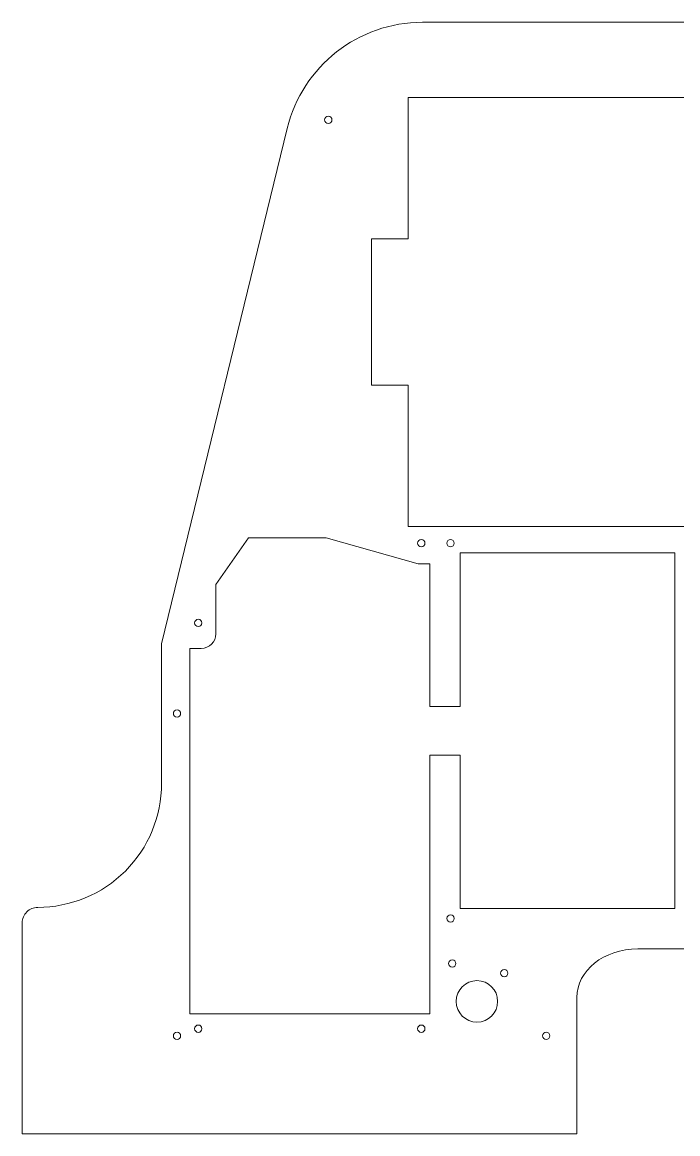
# Model space of a CAD drawing. Header units: millimetres. Extents: x -836 to 1139, y -247 to 439.
# Drawn here: x -836.1 to -567.1, y -246.6 to 209.2 of the extents above; entities that cross this region are included whole.
import ezdxf

# ---------------------------------------------------------------- set-up
doc = ezdxf.new("R2010")
doc.units = ezdxf.units.MM
doc.header["$MEASUREMENT"] = 0
doc.layers.add('Layer 1', color=7, linetype='Continuous')

msp = doc.modelspace()

# ---------------------------------------------------------------- linework, layer by layer
at = {"layer": 'Layer 1', "color": 250, "lineweight": 9}
msp.add_open_spline([(-836.0847, -246.6157), (-836.0847, -246.6157), (-608.5757, -246.6026), (-608.5757, -246.6026), (-608.5757, -246.6026), (-608.5757, -246.6026), (-608.5757, -190.7833), (-608.5757, -190.7833), (-608.5757, -190.7833), (-608.5757, -179.7376), (-597.3828, -170.7833), (-583.5757, -170.7833), (-583.5757, -170.7833), (-583.5757, -170.7833), (-460.6791, -170.7833), (-460.6791, -170.7833), (-460.6791, -170.7833), (-447.3253, -170.7833), (-436.4175, -179.1595), (-435.7157, -189.7026), (-435.7157, -189.7026), (-435.7157, -189.7026), (-435.6791, -189.7303), (-435.6791, -189.7303), (-435.6791, -189.7303), (-435.6791, -189.7303), (-273.1275, -189.7303), (-273.1275, -189.7303), (-273.1275, -189.7303), (-272.443, -179.1741), (-261.5275, -170.7833), (-248.1619, -170.7833), (-248.1619, -170.7833), (-248.1619, -170.7833), (-126.8772, -170.8092), (-126.8772, -170.8092), (-126.8772, -170.8092), (-126.4521, -170.792), (-126.0242, -170.7833), (-125.5937, -170.7833), (-125.5937, -170.7833), (-111.7866, -170.7833), (-100.5937, -179.7376), (-100.5937, -190.7833), (-100.5937, -190.7833), (-100.5937, -190.7833), (-100.5937, -246.6093), (-100.5937, -246.6093), (-100.5937, -246.6093), (-100.5937, -246.6093), (127.2865, -246.6127), (127.2865, -246.6127), (127.2865, -246.6127), (127.2865, -246.6127), (127.2865, -160.1253), (127.2865, -160.1253), (127.2865, -160.1253), (127.2854, -158.4401), (126.6149, -156.8243), (125.4226, -155.6335), (125.4226, -155.6335), (124.2302, -154.4426), (122.6216, -153.7742), (120.9365, -153.7753), (120.9365, -153.7753), (107.472, -153.7838), (94.5556, -148.4432), (85.0287, -138.9284), (85.0287, -138.9284), (75.5019, -129.4136), (70.145, -116.4398), (70.1365, -102.9753), (70.1365, -102.9753), (70.1365, -102.9753), (70.1365, -45.6729), (70.1365, -45.6729), (70.1365, -45.6729), (70.1365, -45.6729), (18.5547, 165.6448), (18.5547, 165.6448), (18.5547, 165.6448), (12.3023, 191.2161), (-10.5745, 209.201), (-36.8991, 209.1907), (-36.8991, 209.1907), (-36.8991, 209.1907), (-671.8991, 209.1907), (-671.8991, 209.1907), (-671.8991, 209.1907), (-698.2237, 209.1805), (-721.1205, 191.221), (-727.353, 165.6448), (-727.353, 165.6448), (-727.353, 165.6448), (-778.9347, -45.6729), (-778.9347, -45.6729), (-778.9347, -45.6729), (-778.9347, -45.6729), (-778.9347, -102.9753), (-778.9347, -102.9753), (-778.9347, -102.9753), (-778.9262, -116.4398), (-784.2668, -129.3561), (-793.7816, -138.883), (-793.7816, -138.883), (-803.2964, -148.4098), (-816.2703, -153.7668), (-829.7347, -153.7753), (-829.7347, -153.7753), (-831.4199, -153.7763), (-833.0357, -154.4468), (-834.2265, -155.6392), (-834.2265, -155.6392), (-835.4174, -156.8315), (-836.0858, -158.4401), (-836.0847, -160.1253), (-836.0847, -160.1253), (-836.0847, -160.1253), (-836.0847, -246.6157), (-836.0847, -246.6157)], degree=3, knots=[0, 0, 0, 0, 0.03225806, 0.03225806, 0.03225806, 0.03225806, 0.06451613, 0.06451613, 0.06451613, 0.06451613, 0.09677419, 0.09677419, 0.09677419, 0.09677419, 0.12903226, 0.12903226, 0.12903226, 0.12903226, 0.16129032, 0.16129032, 0.16129032, 0.16129032, 0.19354839, 0.19354839, 0.19354839, 0.19354839, 0.22580645, 0.22580645, 0.22580645, 0.22580645, 0.25806452, 0.25806452, 0.25806452, 0.25806452, 0.29032258, 0.29032258, 0.29032258, 0.29032258, 0.32258065, 0.32258065, 0.32258065, 0.32258065, 0.35483871, 0.35483871, 0.35483871, 0.35483871, 0.38709677, 0.38709677, 0.38709677, 0.38709677, 0.41935484, 0.41935484, 0.41935484, 0.41935484, 0.4516129, 0.4516129, 0.4516129, 0.4516129, 0.48387097, 0.48387097, 0.48387097, 0.48387097, 0.51612903, 0.51612903, 0.51612903, 0.51612903, 0.5483871, 0.5483871, 0.5483871, 0.5483871, 0.58064516, 0.58064516, 0.58064516, 0.58064516, 0.61290323, 0.61290323, 0.61290323, 0.61290323, 0.64516129, 0.64516129, 0.64516129, 0.64516129, 0.67741935, 0.67741935, 0.67741935, 0.67741935, 0.70967742, 0.70967742, 0.70967742, 0.70967742, 0.74193548, 0.74193548, 0.74193548, 0.74193548, 0.77419355, 0.77419355, 0.77419355, 0.77419355, 0.80645161, 0.80645161, 0.80645161, 0.80645161, 0.83870968, 0.83870968, 0.83870968, 0.83870968, 0.87096774, 0.87096774, 0.87096774, 0.87096774, 0.90322581, 0.90322581, 0.90322581, 0.90322581, 0.93548387, 0.93548387, 0.93548387, 0.93548387, 1, 1, 1, 1], dxfattribs=at)
at = {"layer": 'Layer 1', "color": 175, "lineweight": 9}
for points, knots in [([(-501.744, 178.3975), (-501.744, 178.3975), (-677.744, 178.3975), (-677.744, 178.3975), (-677.744, 178.3975), (-677.744, 178.3975), (-677.744, 120.3976), (-677.744, 120.3976), (-677.744, 120.3976), (-677.744, 120.3976), (-692.744, 120.3976), (-692.744, 120.3976), (-692.744, 120.3976), (-692.744, 120.3976), (-692.744, 60.3976), (-692.744, 60.3976), (-692.744, 60.3976), (-692.744, 60.3976), (-677.744, 60.3976), (-677.744, 60.3976), (-677.744, 60.3976), (-677.744, 60.3976), (-677.744, 2.3975), (-677.744, 2.3975), (-677.744, 2.3975), (-677.744, 2.3975), (-501.744, 2.3975), (-501.744, 2.3975), (-501.744, 2.3975), (-501.744, 2.3975), (-501.744, 178.3975), (-501.744, 178.3975)], [0, 0, 0, 0, 0.11111111, 0.11111111, 0.11111111, 0.11111111, 0.22222222, 0.22222222, 0.22222222, 0.22222222, 0.33333333, 0.33333333, 0.33333333, 0.33333333, 0.44444444, 0.44444444, 0.44444444, 0.44444444, 0.55555556, 0.55555556, 0.55555556, 0.55555556, 0.66666667, 0.66666667, 0.66666667, 0.66666667, 0.77777778, 0.77777778, 0.77777778, 0.77777778, 1, 1, 1, 1]), ([(-656.3914, -8.4006), (-656.3914, -8.4006), (-568.3914, -8.4006), (-568.3914, -8.4006), (-568.3914, -8.4006), (-568.3914, -8.4006), (-568.3914, -154.3006), (-568.3914, -154.3006), (-568.3914, -154.3006), (-568.3914, -154.3006), (-656.3914, -154.3006), (-656.3914, -154.3006), (-656.3914, -154.3006), (-656.3914, -154.3006), (-656.3914, -91.3505), (-656.3914, -91.3505), (-656.3914, -91.3505), (-656.3914, -91.3505), (-668.8921, -91.3505), (-668.8921, -91.3505), (-668.8921, -91.3505), (-668.8921, -91.3505), (-668.8921, -197.4764), (-668.8921, -197.4764), (-668.8921, -197.4764), (-668.8921, -197.4764), (-767.3171, -197.4764), (-767.3171, -197.4764), (-767.3171, -197.4764), (-767.3171, -197.4764), (-767.3171, -47.5672), (-767.3171, -47.5672), (-767.3171, -47.5672), (-767.3171, -47.5672), (-762.6181, -47.5672), (-762.6181, -47.5672), (-762.6181, -47.5672), (-761.034, -47.5682), (-759.5219, -46.9398), (-758.4011, -45.8204), (-758.4011, -45.8204), (-757.2803, -44.701), (-756.6501, -43.1822), (-756.6491, -41.5982), (-756.6491, -41.5982), (-756.6491, -41.5982), (-756.6491, -21.4052), (-756.6491, -21.4052), (-756.6491, -21.4052), (-756.6491, -21.4052), (-743.2379, -2.252), (-743.2379, -2.252), (-743.2379, -2.252), (-743.2379, -2.252), (-711.399, -2.252), (-711.399, -2.252), (-711.399, -2.252), (-711.399, -2.252), (-673.5911, -12.92), (-673.5911, -12.92), (-673.5911, -12.92), (-673.5911, -12.92), (-668.8921, -12.92), (-668.8921, -12.92), (-668.8921, -12.92), (-668.8921, -12.92), (-668.8921, -71.3505), (-668.8921, -71.3505), (-668.8921, -71.3505), (-668.8921, -71.3505), (-656.3914, -71.3505), (-656.3914, -71.3505), (-656.3914, -71.3505), (-656.3914, -71.3505), (-656.3914, -8.4006), (-656.3914, -8.4006)], [0, 0, 0, 0, 0.05, 0.05, 0.05, 0.05, 0.1, 0.1, 0.1, 0.1, 0.15, 0.15, 0.15, 0.15, 0.2, 0.2, 0.2, 0.2, 0.25, 0.25, 0.25, 0.25, 0.3, 0.3, 0.3, 0.3, 0.35, 0.35, 0.35, 0.35, 0.4, 0.4, 0.4, 0.4, 0.45, 0.45, 0.45, 0.45, 0.5, 0.5, 0.5, 0.5, 0.55, 0.55, 0.55, 0.55, 0.6, 0.6, 0.6, 0.6, 0.65, 0.65, 0.65, 0.65, 0.7, 0.7, 0.7, 0.7, 0.75, 0.75, 0.75, 0.75, 0.8, 0.8, 0.8, 0.8, 0.85, 0.85, 0.85, 0.85, 0.9, 0.9, 0.9, 0.9, 1, 1, 1, 1]), ([(-649.5379, -183.8304), (-644.8435, -183.8304), (-641.0379, -187.6359), (-641.0379, -192.3305), (-641.0379, -192.3305), (-641.0379, -197.0249), (-644.8435, -200.8304), (-649.5379, -200.8304), (-649.5379, -200.8304), (-654.2323, -200.8304), (-658.0379, -197.0249), (-658.0379, -192.3305), (-658.0379, -192.3305), (-658.0379, -187.6359), (-654.2323, -183.8305), (-649.5379, -183.8304)], [0, 0, 0, 0, 0.2, 0.2, 0.2, 0.2, 0.4, 0.4, 0.4, 0.4, 0.6, 0.6, 0.6, 0.6, 1, 1, 1, 1])]:
    msp.add_open_spline(points, degree=3, knots=knots, dxfattribs=at)
at = {"layer": 'Layer 1', "color": 240, "lineweight": 9}
for points, knots in [([(-710.5189, 170.6856), (-710.917, 170.6854), (-711.2987, 170.527), (-711.58, 170.2454), (-711.58, 170.2454), (-711.8612, 169.9637), (-712.0191, 169.5838), (-712.0188, 169.1857), (-712.0188, 169.1857), (-712.0186, 168.7877), (-711.8602, 168.406), (-711.5786, 168.1247), (-711.5786, 168.1247), (-711.2969, 167.8434), (-710.917, 167.6856), (-710.5189, 167.6858), (-710.5189, 167.6858), (-710.1209, 167.686), (-709.7392, 167.8444), (-709.4579, 168.126), (-709.4579, 168.126), (-709.1766, 168.4077), (-709.0188, 168.7877), (-709.019, 169.1857), (-709.019, 169.1857), (-709.0192, 169.5838), (-709.1776, 169.9654), (-709.4593, 170.2467), (-709.4593, 170.2467), (-709.7409, 170.528), (-710.1209, 170.6859), (-710.5189, 170.6856)], [0, 0, 0, 0, 0.11111111, 0.11111111, 0.11111111, 0.11111111, 0.22222222, 0.22222222, 0.22222222, 0.22222222, 0.33333333, 0.33333333, 0.33333333, 0.33333333, 0.44444444, 0.44444444, 0.44444444, 0.44444444, 0.55555556, 0.55555556, 0.55555556, 0.55555556, 0.66666667, 0.66666667, 0.66666667, 0.66666667, 0.77777778, 0.77777778, 0.77777778, 0.77777778, 1, 1, 1, 1]), ([(-672.3561, -2.9226), (-671.5278, -2.9226), (-670.8562, -3.5942), (-670.8562, -4.4227), (-670.8562, -4.4227), (-670.8562, -5.251), (-671.5278, -5.9226), (-672.3562, -5.9226), (-672.3562, -5.9226), (-673.1846, -5.9225), (-673.8562, -5.2511), (-673.8562, -4.4227), (-673.8562, -4.4227), (-673.8562, -3.5942), (-673.1846, -2.9227), (-672.3561, -2.9226)], [0, 0, 0, 0, 0.2, 0.2, 0.2, 0.2, 0.4, 0.4, 0.4, 0.4, 0.6, 0.6, 0.6, 0.6, 1, 1, 1, 1]), ([(-660.3561, -2.9226), (-659.528, -2.9226), (-658.8563, -3.5945), (-658.8563, -4.4228), (-658.8563, -4.4228), (-658.8562, -5.2508), (-659.528, -5.9226), (-660.3562, -5.9226), (-660.3562, -5.9226), (-661.1844, -5.9223), (-661.8562, -5.251), (-661.8562, -4.4228), (-661.8562, -4.4228), (-661.856, -3.5941), (-661.1845, -2.923), (-660.3561, -2.9226)], [0, 0, 0, 0, 0.2, 0.2, 0.2, 0.2, 0.4, 0.4, 0.4, 0.4, 0.6, 0.6, 0.6, 0.6, 1, 1, 1, 1]), ([(-763.8564, -35.6372), (-763.028, -35.6372), (-762.3564, -36.3088), (-762.3564, -37.1371), (-762.3564, -37.1371), (-762.3564, -37.9656), (-763.028, -38.6372), (-763.8564, -38.6372), (-763.8564, -38.6372), (-764.6848, -38.6372), (-765.3564, -37.9656), (-765.3564, -37.1371), (-765.3564, -37.1371), (-765.3564, -36.3088), (-764.6848, -35.6372), (-763.8564, -35.6372)], [0, 0, 0, 0, 0.2, 0.2, 0.2, 0.2, 0.4, 0.4, 0.4, 0.4, 0.6, 0.6, 0.6, 0.6, 1, 1, 1, 1]), ([(-772.5847, -72.748), (-772.9828, -72.7482), (-773.3645, -72.9066), (-773.6457, -73.1882), (-773.6457, -73.1882), (-773.927, -73.4698), (-774.0849, -73.8498), (-774.0846, -74.2479), (-774.0846, -74.2479), (-774.0844, -74.646), (-773.9261, -75.0276), (-773.6444, -75.3088), (-773.6444, -75.3088), (-773.3628, -75.5901), (-772.9828, -75.748), (-772.5847, -75.7478), (-772.5847, -75.7478), (-772.1866, -75.7475), (-771.805, -75.5892), (-771.5238, -75.3075), (-771.5238, -75.3075), (-771.2425, -75.0259), (-771.0846, -74.646), (-771.0848, -74.2479), (-771.0848, -74.2479), (-771.0851, -73.8498), (-771.2434, -73.4681), (-771.5251, -73.1869), (-771.5251, -73.1869), (-771.8067, -72.9056), (-772.1866, -72.7477), (-772.5847, -72.748)], [0, 0, 0, 0, 0.11111111, 0.11111111, 0.11111111, 0.11111111, 0.22222222, 0.22222222, 0.22222222, 0.22222222, 0.33333333, 0.33333333, 0.33333333, 0.33333333, 0.44444444, 0.44444444, 0.44444444, 0.44444444, 0.55555556, 0.55555556, 0.55555556, 0.55555556, 0.66666667, 0.66666667, 0.66666667, 0.66666667, 0.77777778, 0.77777778, 0.77777778, 0.77777778, 1, 1, 1, 1]), ([(-660.3427, -156.8034), (-659.5146, -156.8034), (-658.8429, -157.4752), (-658.8429, -158.3035), (-658.8429, -158.3035), (-658.8428, -159.1317), (-659.5146, -159.8034), (-660.3428, -159.8034), (-660.3428, -159.8034), (-661.171, -159.8032), (-661.8428, -159.1317), (-661.8428, -158.3035), (-661.8428, -158.3035), (-661.8426, -157.4748), (-661.1711, -156.8036), (-660.3427, -156.8034)], [0, 0, 0, 0, 0.2, 0.2, 0.2, 0.2, 0.4, 0.4, 0.4, 0.4, 0.6, 0.6, 0.6, 0.6, 1, 1, 1, 1]), ([(-659.663, -175.2972), (-658.8346, -175.2972), (-658.163, -175.9688), (-658.163, -176.7972), (-658.163, -176.7972), (-658.163, -177.6257), (-658.8346, -178.2972), (-659.663, -178.2972), (-659.663, -178.2972), (-660.4915, -178.2971), (-661.163, -177.6257), (-661.163, -176.7972), (-661.163, -176.7972), (-661.163, -175.9688), (-660.4915, -175.2972), (-659.663, -175.2972)], [0, 0, 0, 0, 0.2, 0.2, 0.2, 0.2, 0.4, 0.4, 0.4, 0.4, 0.6, 0.6, 0.6, 0.6, 1, 1, 1, 1]), ([(-638.3165, -179.2642), (-637.4881, -179.2642), (-636.8165, -179.9358), (-636.8165, -180.7643), (-636.8165, -180.7643), (-636.8165, -181.5926), (-637.4881, -182.2642), (-638.3165, -182.2642), (-638.3165, -182.2642), (-639.145, -182.2642), (-639.8165, -181.5926), (-639.8165, -180.7643), (-639.8165, -180.7643), (-639.8165, -179.9358), (-639.145, -179.2643), (-638.3165, -179.2642)], [0, 0, 0, 0, 0.2, 0.2, 0.2, 0.2, 0.4, 0.4, 0.4, 0.4, 0.6, 0.6, 0.6, 0.6, 1, 1, 1, 1]), ([(-772.5847, -204.9804), (-772.9828, -204.9806), (-773.3645, -205.139), (-773.6457, -205.4206), (-773.6457, -205.4206), (-773.927, -205.7022), (-774.0849, -206.0822), (-774.0846, -206.4803), (-774.0846, -206.4803), (-774.0844, -206.8784), (-773.9261, -207.26), (-773.6444, -207.5412), (-773.6444, -207.5412), (-773.3628, -207.8225), (-772.9828, -207.9804), (-772.5847, -207.9802), (-772.5847, -207.9802), (-772.1866, -207.9799), (-771.805, -207.8216), (-771.5238, -207.5399), (-771.5238, -207.5399), (-771.2425, -207.2583), (-771.0846, -206.8784), (-771.0848, -206.4803), (-771.0848, -206.4803), (-771.0851, -206.0822), (-771.2434, -205.7005), (-771.5251, -205.4193), (-771.5251, -205.4193), (-771.8067, -205.138), (-772.1866, -204.9801), (-772.5847, -204.9804)], [0, 0, 0, 0, 0.11111111, 0.11111111, 0.11111111, 0.11111111, 0.22222222, 0.22222222, 0.22222222, 0.22222222, 0.33333333, 0.33333333, 0.33333333, 0.33333333, 0.44444444, 0.44444444, 0.44444444, 0.44444444, 0.55555556, 0.55555556, 0.55555556, 0.55555556, 0.66666667, 0.66666667, 0.66666667, 0.66666667, 0.77777778, 0.77777778, 0.77777778, 0.77777778, 1, 1, 1, 1]), ([(-763.8564, -202.0226), (-763.028, -202.0226), (-762.3564, -202.6942), (-762.3564, -203.5227), (-762.3564, -203.5227), (-762.3564, -204.3511), (-763.028, -205.0226), (-763.8564, -205.0226), (-763.8564, -205.0226), (-764.6848, -205.0226), (-765.3564, -204.3511), (-765.3564, -203.5227), (-765.3564, -203.5227), (-765.3564, -202.6942), (-764.6848, -202.0226), (-763.8564, -202.0226)], [0, 0, 0, 0, 0.2, 0.2, 0.2, 0.2, 0.4, 0.4, 0.4, 0.4, 0.6, 0.6, 0.6, 0.6, 1, 1, 1, 1]), ([(-672.3561, -202.0226), (-671.5278, -202.0226), (-670.8562, -202.6942), (-670.8562, -203.5227), (-670.8562, -203.5227), (-670.8562, -204.3511), (-671.5278, -205.0226), (-672.3562, -205.0226), (-672.3562, -205.0226), (-673.1846, -205.0226), (-673.8562, -204.3511), (-673.8562, -203.5227), (-673.8562, -203.5227), (-673.8562, -202.6942), (-673.1846, -202.0226), (-672.3561, -202.0226)], [0, 0, 0, 0, 0.2, 0.2, 0.2, 0.2, 0.4, 0.4, 0.4, 0.4, 0.6, 0.6, 0.6, 0.6, 1, 1, 1, 1]), ([(-621.0991, -204.9804), (-621.4972, -204.9806), (-621.8789, -205.139), (-622.1601, -205.4206), (-622.1601, -205.4206), (-622.4414, -205.7022), (-622.5993, -206.0822), (-622.599, -206.4803), (-622.599, -206.4803), (-622.5988, -206.8784), (-622.4405, -207.26), (-622.1588, -207.5412), (-622.1588, -207.5412), (-621.8772, -207.8225), (-621.4972, -207.9804), (-621.0991, -207.9802), (-621.0991, -207.9802), (-620.701, -207.9799), (-620.3194, -207.8216), (-620.0382, -207.5399), (-620.0382, -207.5399), (-619.7569, -207.2583), (-619.599, -206.8784), (-619.5992, -206.4803), (-619.5992, -206.4803), (-619.5995, -206.0822), (-619.7578, -205.7005), (-620.0395, -205.4193), (-620.0395, -205.4193), (-620.3211, -205.138), (-620.701, -204.9801), (-621.0991, -204.9804)], [0, 0, 0, 0, 0.11111111, 0.11111111, 0.11111111, 0.11111111, 0.22222222, 0.22222222, 0.22222222, 0.22222222, 0.33333333, 0.33333333, 0.33333333, 0.33333333, 0.44444444, 0.44444444, 0.44444444, 0.44444444, 0.55555556, 0.55555556, 0.55555556, 0.55555556, 0.66666667, 0.66666667, 0.66666667, 0.66666667, 0.77777778, 0.77777778, 0.77777778, 0.77777778, 1, 1, 1, 1])]:
    msp.add_open_spline(points, degree=3, knots=knots, dxfattribs=at)

doc.saveas('drawing.dxf')
